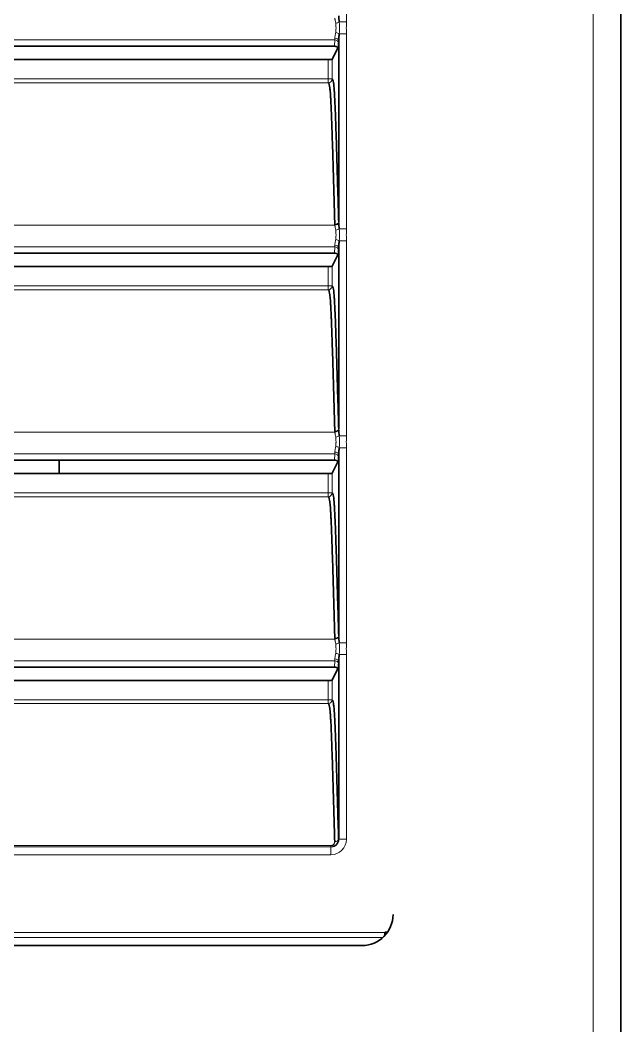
# Model space of a CAD drawing. Header units: inches. Extents: x -1096 to 3103, y -191 to 3207.
# Drawn here: x 717.2 to 756.1, y 1583.1 to 1648.2 of the extents above; entities that cross this region are included whole.
import ezdxf

# ---------------------------------------------------------------- set-up
doc = ezdxf.new("R2010")
doc.units = ezdxf.units.IN

msp = doc.modelspace()

# ---------------------------------------------------------------- linework, layer by layer
at = {"lineweight": 13}
for p, q in [((754.309, 1216.341), (754.309, 1879.841)), ((738.35, 1660.713), (738.35, 1648.079)), ((737.888, 1648.079), (738.35, 1648.079)), ((737.888, 1647.313), (738.35, 1647.313)), ((738.35, 1647.313), (738.35, 1634.679)), ((737.596, 1646.915), (680.14, 1646.915)), ((737.578, 1646.51), (737.596, 1646.915)), ((737.172, 1644.389), (737.172, 1645.641)), ((737.422, 1645.657), (737.422, 1644.389)), ((680.563, 1644.389), (737.172, 1644.389)), ((737.172, 1644.139), (680.563, 1644.139)), ((737.422, 1644.389), (737.172, 1644.389)), ((737.172, 1644.139), (737.172, 1644.389)), ((680.132, 1634.923), (737.604, 1634.923)), ((737.888, 1634.679), (738.35, 1634.679)), ((737.596, 1633.515), (680.14, 1633.515)), ((737.578, 1633.11), (737.596, 1633.515)), ((737.888, 1633.913), (738.35, 1633.913)), ((738.35, 1633.913), (738.35, 1621.279)), ((737.172, 1630.989), (737.172, 1632.241)), ((737.422, 1632.257), (737.422, 1630.989)), ((680.563, 1630.989), (737.172, 1630.989)), ((737.422, 1630.989), (737.172, 1630.989)), ((737.172, 1630.739), (737.172, 1630.989)), ((737.172, 1630.739), (680.563, 1630.739)), ((680.132, 1621.523), (737.604, 1621.523)), ((737.888, 1621.279), (738.35, 1621.279)), ((737.888, 1620.513), (738.35, 1620.513)), ((738.35, 1620.513), (738.35, 1607.879)), ((737.596, 1620.115), (680.14, 1620.115)), ((737.578, 1619.71), (737.596, 1620.115)), ((737.172, 1617.589), (737.172, 1618.841)), ((737.422, 1618.857), (737.422, 1617.589)), ((680.563, 1617.589), (737.172, 1617.589)), ((737.172, 1617.339), (680.563, 1617.339)), ((737.422, 1617.589), (737.172, 1617.589)), ((737.172, 1617.339), (737.172, 1617.589)), ((680.132, 1608.123), (737.604, 1608.123)), ((737.888, 1607.879), (738.35, 1607.879)), ((737.888, 1607.113), (738.35, 1607.113)), ((738.35, 1607.113), (738.35, 1595.157)), ((737.596, 1606.715), (680.14, 1606.715)), ((737.578, 1606.31), (737.596, 1606.715)), ((737.422, 1605.457), (737.422, 1604.189)), ((737.172, 1604.189), (737.172, 1605.441)), ((680.563, 1604.189), (737.172, 1604.189)), ((737.422, 1604.189), (737.172, 1604.189)), ((737.172, 1603.939), (737.172, 1604.189)), ((737.172, 1603.939), (680.563, 1603.939)), ((737.844, 1595.164), (737.851, 1595.157)), ((737.851, 1595.157), (738.35, 1595.157)), ((680.384, 1594.75), (737.351, 1594.75)), ((737.351, 1594.657), (680.384, 1594.657)), ((737.351, 1594.75), (737.351, 1594.657)), ((737.351, 1594.158), (737.351, 1594.657)), ((737.351, 1594.158), (680.384, 1594.158)), ((615.891, 1589.117), (740.844, 1589.117)), ((740.705, 1588.788), (616.03, 1588.788))]:
    msp.add_line(p, q, dxfattribs=at)
at = {"lineweight": 35}
for p, q in [((756.109, 1879.841), (756.109, 1218.345)), ((737.578, 1646.51), (680.157, 1646.51)), ((737.845, 1646.72), (737.828, 1646.319)), ((737.851, 1635.131), (737.851, 1646.864)), ((737.797, 1646.403), (737.422, 1645.657)), ((737.172, 1645.641), (680.563, 1645.641)), ((737.851, 1621.731), (737.851, 1633.464)), ((737.578, 1633.11), (680.157, 1633.11)), ((737.797, 1633.003), (737.422, 1632.257)), ((737.845, 1633.32), (737.828, 1632.919)), ((737.172, 1632.241), (680.563, 1632.241)), ((737.845, 1619.92), (737.828, 1619.519)), ((737.851, 1608.331), (737.851, 1620.064)), ((737.578, 1619.71), (680.157, 1619.71)), ((719.768, 1618.841), (719.768, 1619.71)), ((737.797, 1619.603), (737.422, 1618.857)), ((737.172, 1618.841), (680.563, 1618.841)), ((737.578, 1606.31), (680.157, 1606.31)), ((737.797, 1606.203), (737.422, 1605.457)), ((737.845, 1606.52), (737.828, 1606.119)), ((737.851, 1595.157), (737.851, 1606.664)), ((737.172, 1605.441), (680.563, 1605.441)), ((740.859, 1589.132), (740.844, 1589.117)), ((617.368, 1588.275), (739.368, 1588.275))]:
    msp.add_line(p, q, dxfattribs=at)
msp.add_arc((739.368, 1590.275), 2, 270, 0, dxfattribs=at)
at = {"lineweight": 13}
for centre, major_axis, ratio, start_param, end_param in [((737.656, 1648.079), (-0.248, -0.033), 0.303681, 1.530952, 2.733575), ((737.656, 1647.313), (-0.248, 0.033), 0.303681, 3.54961, 4.752233), ((737.568, 1647.696), (0, 1), 0.043651, 3.816333, 3.983817), ((737.596, 1646.72), (-0.25, 0.011), 0.780579, 3.197456, 4.746449), ((737.601, 1646.864), (-0.25, 0.008), 0.665625, 3.188374, 4.733128), ((737.818, 1647.696), (0, 1.25), 0.034921, 3.816333, 3.983817), ((737.172, 1644.389), (-0.066, -0.241), 0.999345, 0.269342, 1.839802), ((737.601, 1635.131), (-0.25, -0.007), 0.626591, 1.553199, 3.096797), ((737.604, 1635.079), (-0.249, -0.018), 0.625593, 1.525244, 3.025641), ((737.656, 1634.679), (-0.248, -0.033), 0.303681, 1.530952, 2.733575), ((737.568, 1634.296), (0, 1), 0.043651, 3.816333, 3.983817), ((737.596, 1633.32), (-0.25, 0.011), 0.780579, 3.197456, 4.746449), ((737.601, 1633.464), (-0.25, 0.008), 0.665625, 3.188374, 4.733128), ((737.656, 1633.913), (-0.248, 0.033), 0.303681, 3.54961, 4.752233), ((737.818, 1634.296), (0, 1.25), 0.034921, 3.816333, 3.983817), ((737.172, 1630.989), (-0.066, -0.241), 0.999345, 0.269342, 1.839802), ((737.601, 1621.731), (-0.25, -0.007), 0.626591, 1.553199, 3.096797), ((737.604, 1621.679), (-0.249, -0.018), 0.625593, 1.525244, 3.025641), ((737.656, 1621.279), (-0.248, -0.033), 0.303681, 1.530952, 2.733575), ((737.656, 1620.513), (-0.248, 0.033), 0.303681, 3.54961, 4.752233), ((737.568, 1620.896), (0, 1), 0.043651, 3.816333, 3.983817), ((737.596, 1619.92), (-0.25, 0.011), 0.780579, 3.197456, 4.746449), ((737.601, 1620.064), (-0.25, 0.008), 0.665625, 3.188374, 4.733128), ((737.818, 1620.896), (0, 1.25), 0.034921, 3.816333, 3.983817), ((737.172, 1617.589), (-0.066, -0.241), 0.999345, 0.269342, 1.839802), ((737.601, 1608.331), (-0.25, -0.007), 0.626591, 1.553199, 3.096797), ((737.604, 1608.279), (-0.249, -0.018), 0.625593, 1.525244, 3.025641), ((737.656, 1607.879), (-0.248, -0.033), 0.303681, 1.530952, 2.733575), ((737.568, 1607.496), (0, 1), 0.043651, 3.816333, 3.983817), ((737.601, 1606.664), (-0.25, 0.008), 0.665625, 3.188374, 4.733128), ((737.656, 1607.113), (-0.248, 0.033), 0.303681, 3.54961, 4.752233), ((737.596, 1606.52), (-0.25, 0.011), 0.780579, 3.197456, 4.746449), ((737.818, 1607.496), (0, 1.25), 0.034921, 3.816333, 3.983817), ((737.172, 1604.189), (-0.066, -0.241), 0.999345, 0.269342, 1.839802), ((737.35, 1595.158), (-0.708, 0.708), 0.998783, 2.356803, 3.926382), ((737.35, 1595.158), (-0.355, 0.355), 0.996359, 2.702369, 3.926382), ((737.594, 1595.164), (0.25, 0.007), 0.627253, 4.694742, 6.238359), ((737.436, 1594.922), (0.088, -0.234), 0.271456, 5.339631, 6.236783)]:
    msp.add_ellipse(centre, major_axis=major_axis, ratio=ratio, start_param=start_param, end_param=end_param, dxfattribs=at)
at = {"lineweight": 35}
for centre, major_axis, ratio, start_param, end_param in [((737.172, 1645.658), (0.25, 0), 0.06935, 4.712389, 6.248279), ((737.172, 1632.258), (0.25, 0), 0.06935, 4.712389, 6.248279), ((737.172, 1618.858), (0.25, 0), 0.06935, 4.712389, 6.248279), ((737.172, 1605.458), (0.25, 0), 0.06935, 4.712389, 6.248279), ((740.845, 1588.617), (0, 0.5), 0.034921, 0.034907, 0.942975), ((741.109, 1589.132), (0.25, 0), 0.034921, 1.958752, 3.106686)]:
    msp.add_ellipse(centre, major_axis=major_axis, ratio=ratio, start_param=start_param, end_param=end_param, dxfattribs=at)
for points, knots in [([(737.853, 1648.479), (737.854, 1648.448), (737.856, 1648.415), (737.862, 1648.35), (737.865, 1648.317), (737.874, 1648.217), (737.881, 1648.148), (737.888, 1648.079)], [0, 0, 0, 0, 0.25, 0.25, 0.5, 0.5, 1, 1, 1, 1]), ([(737.888, 1647.313), (737.884, 1647.274), (737.88, 1647.235), (737.873, 1647.157), (737.869, 1647.119), (737.862, 1647.044), (737.859, 1647.007), (737.853, 1646.934), (737.852, 1646.899), (737.851, 1646.864)], [0, 0, 0, 0, 0.25, 0.25, 0.5, 0.5, 0.75, 0.75, 1, 1, 1, 1]), ([(737.828, 1646.319), (737.828, 1646.332), (737.826, 1646.344), (737.821, 1646.362), (737.818, 1646.368), (737.813, 1646.381), (737.811, 1646.386), (737.801, 1646.404), (737.793, 1646.415), (737.775, 1646.436), (737.764, 1646.445), (737.741, 1646.463), (737.729, 1646.471), (737.709, 1646.481), (737.702, 1646.484), (737.687, 1646.49), (737.68, 1646.493), (737.658, 1646.5), (737.642, 1646.504), (737.61, 1646.509), (737.594, 1646.51), (737.578, 1646.51)], [0, 0, 0, 0, 0.125, 0.125, 0.1875, 0.1875, 0.25, 0.25, 0.375, 0.375, 0.5, 0.5, 0.625, 0.625, 0.6875, 0.6875, 0.75, 0.75, 0.875, 0.875, 1, 1, 1, 1]), ([(737.601, 1634.974), (737.586, 1635.489), (737.572, 1636.004), (737.543, 1637.028), (737.528, 1637.538), (737.506, 1638.299), (737.498, 1638.552), (737.483, 1639.055), (737.476, 1639.306), (737.461, 1639.804), (737.453, 1640.051), (737.437, 1640.541), (737.429, 1640.784), (737.417, 1641.142), (737.413, 1641.261), (737.405, 1641.496), (737.401, 1641.612), (737.392, 1641.841), (737.388, 1641.954), (737.379, 1642.175), (737.37, 1642.392), (737.361, 1642.597), (737.352, 1642.795), (737.347, 1642.891), (737.337, 1643.074), (737.332, 1643.161), (737.325, 1643.263), (737.324, 1643.283), (737.321, 1643.323), (737.317, 1643.381), (737.313, 1643.435), (737.305, 1643.539), (737.3, 1643.601), (737.288, 1643.713), (737.283, 1643.763), (737.266, 1643.894), (737.254, 1643.959), (737.24, 1644.018), (737.237, 1644.029), (737.231, 1644.049), (737.228, 1644.058), (737.219, 1644.083), (737.213, 1644.096), (737.201, 1644.116), (737.196, 1644.124), (737.184, 1644.135), (737.178, 1644.138), (737.172, 1644.139)], [0, 0, 0, 0, 0.125, 0.125, 0.25, 0.25, 0.3125, 0.3125, 0.375, 0.375, 0.4375, 0.4375, 0.5, 0.5, 0.53125, 0.53125, 0.5625, 0.5625, 0.59375, 0.59375, 0.625, 0.65625, 0.65625, 0.6875, 0.6875, 0.71875, 0.71875, 0.726563, 0.726563, 0.734375, 0.75, 0.75, 0.78125, 0.78125, 0.8125, 0.8125, 0.875, 0.875, 0.890625, 0.890625, 0.90625, 0.90625, 0.9375, 0.9375, 0.96875, 0.96875, 1, 1, 1, 1]), ([(737.422, 1644.389), (737.428, 1644.388), (737.434, 1644.384), (737.446, 1644.373), (737.451, 1644.366), (737.463, 1644.345), (737.469, 1644.332), (737.478, 1644.307), (737.481, 1644.298), (737.486, 1644.278), (737.489, 1644.267), (737.504, 1644.207), (737.515, 1644.142), (737.532, 1644.01), (737.537, 1643.96), (737.548, 1643.849), (737.553, 1643.786), (737.561, 1643.683), (737.564, 1643.647), (737.569, 1643.572), (737.572, 1643.533), (737.58, 1643.41), (737.585, 1643.323), (737.599, 1643.05), (737.609, 1642.849), (737.622, 1642.531), (737.631, 1642.314), (737.64, 1642.087), (737.646, 1641.913), (737.648, 1641.855), (737.653, 1641.738), (737.655, 1641.679), (737.661, 1641.501), (737.665, 1641.381), (737.677, 1641.018), (737.685, 1640.773), (737.701, 1640.277), (737.709, 1640.026), (737.724, 1639.522), (737.732, 1639.268), (737.747, 1638.758), (737.754, 1638.502), (737.769, 1637.988), (737.777, 1637.73), (737.792, 1637.213), (737.799, 1636.954), (737.821, 1636.175), (737.836, 1635.653), (737.851, 1635.131)], [0, 0, 0, 0, 0.03125, 0.03125, 0.0625, 0.0625, 0.09375, 0.09375, 0.109375, 0.109375, 0.125, 0.125, 0.1875, 0.1875, 0.21875, 0.21875, 0.25, 0.25, 0.265625, 0.265625, 0.28125, 0.28125, 0.3125, 0.3125, 0.375, 0.375, 0.40625, 0.4375, 0.4375, 0.453125, 0.453125, 0.46875, 0.46875, 0.5, 0.5, 0.5625, 0.5625, 0.625, 0.625, 0.6875, 0.6875, 0.75, 0.75, 0.8125, 0.8125, 0.875, 0.875, 1, 1, 1, 1]), ([(737.853, 1635.079), (737.854, 1635.048), (737.856, 1635.015), (737.862, 1634.95), (737.865, 1634.917), (737.874, 1634.817), (737.881, 1634.748), (737.888, 1634.679)], [0, 0, 0, 0, 0.25, 0.25, 0.5, 0.5, 1, 1, 1, 1]), ([(737.888, 1633.913), (737.884, 1633.874), (737.88, 1633.835), (737.873, 1633.757), (737.869, 1633.719), (737.862, 1633.644), (737.859, 1633.607), (737.853, 1633.534), (737.852, 1633.499), (737.851, 1633.464)], [0, 0, 0, 0, 0.25, 0.25, 0.5, 0.5, 0.75, 0.75, 1, 1, 1, 1]), ([(737.828, 1632.919), (737.828, 1632.932), (737.826, 1632.944), (737.821, 1632.962), (737.818, 1632.968), (737.813, 1632.981), (737.811, 1632.986), (737.801, 1633.004), (737.793, 1633.015), (737.775, 1633.036), (737.764, 1633.045), (737.741, 1633.063), (737.729, 1633.071), (737.709, 1633.081), (737.702, 1633.084), (737.687, 1633.09), (737.68, 1633.093), (737.658, 1633.1), (737.642, 1633.104), (737.61, 1633.109), (737.594, 1633.11), (737.578, 1633.11)], [0, 0, 0, 0, 0.125, 0.125, 0.1875, 0.1875, 0.25, 0.25, 0.375, 0.375, 0.5, 0.5, 0.625, 0.625, 0.6875, 0.6875, 0.75, 0.75, 0.875, 0.875, 1, 1, 1, 1]), ([(737.422, 1630.989), (737.428, 1630.988), (737.434, 1630.984), (737.446, 1630.973), (737.451, 1630.966), (737.463, 1630.945), (737.469, 1630.932), (737.478, 1630.907), (737.481, 1630.898), (737.486, 1630.878), (737.489, 1630.867), (737.504, 1630.807), (737.515, 1630.742), (737.532, 1630.61), (737.537, 1630.56), (737.548, 1630.449), (737.553, 1630.386), (737.561, 1630.283), (737.564, 1630.247), (737.569, 1630.172), (737.572, 1630.133), (737.58, 1630.01), (737.585, 1629.923), (737.599, 1629.65), (737.609, 1629.449), (737.622, 1629.131), (737.631, 1628.914), (737.64, 1628.687), (737.646, 1628.513), (737.648, 1628.455), (737.653, 1628.338), (737.655, 1628.279), (737.661, 1628.101), (737.665, 1627.981), (737.677, 1627.618), (737.685, 1627.373), (737.701, 1626.877), (737.709, 1626.626), (737.724, 1626.122), (737.732, 1625.868), (737.747, 1625.358), (737.754, 1625.102), (737.769, 1624.588), (737.777, 1624.33), (737.792, 1623.813), (737.799, 1623.554), (737.821, 1622.775), (737.836, 1622.253), (737.851, 1621.731)], [0, 0, 0, 0, 0.03125, 0.03125, 0.0625, 0.0625, 0.09375, 0.09375, 0.109375, 0.109375, 0.125, 0.125, 0.1875, 0.1875, 0.21875, 0.21875, 0.25, 0.25, 0.265625, 0.265625, 0.28125, 0.28125, 0.3125, 0.3125, 0.375, 0.375, 0.40625, 0.4375, 0.4375, 0.453125, 0.453125, 0.46875, 0.46875, 0.5, 0.5, 0.5625, 0.5625, 0.625, 0.625, 0.6875, 0.6875, 0.75, 0.75, 0.8125, 0.8125, 0.875, 0.875, 1, 1, 1, 1]), ([(737.601, 1621.574), (737.586, 1622.089), (737.572, 1622.604), (737.543, 1623.628), (737.528, 1624.138), (737.506, 1624.899), (737.498, 1625.152), (737.483, 1625.655), (737.476, 1625.906), (737.461, 1626.404), (737.453, 1626.651), (737.437, 1627.141), (737.429, 1627.384), (737.417, 1627.742), (737.413, 1627.861), (737.405, 1628.096), (737.401, 1628.212), (737.392, 1628.441), (737.388, 1628.554), (737.379, 1628.775), (737.37, 1628.992), (737.361, 1629.197), (737.352, 1629.395), (737.347, 1629.491), (737.337, 1629.674), (737.332, 1629.761), (737.325, 1629.863), (737.324, 1629.883), (737.321, 1629.923), (737.317, 1629.981), (737.313, 1630.035), (737.305, 1630.139), (737.3, 1630.201), (737.288, 1630.313), (737.283, 1630.363), (737.266, 1630.494), (737.254, 1630.559), (737.24, 1630.618), (737.237, 1630.629), (737.231, 1630.649), (737.228, 1630.658), (737.219, 1630.683), (737.213, 1630.696), (737.201, 1630.716), (737.196, 1630.724), (737.184, 1630.735), (737.178, 1630.738), (737.172, 1630.739)], [0, 0, 0, 0, 0.125, 0.125, 0.25, 0.25, 0.3125, 0.3125, 0.375, 0.375, 0.4375, 0.4375, 0.5, 0.5, 0.53125, 0.53125, 0.5625, 0.5625, 0.59375, 0.59375, 0.625, 0.65625, 0.65625, 0.6875, 0.6875, 0.71875, 0.71875, 0.726563, 0.726563, 0.734375, 0.75, 0.75, 0.78125, 0.78125, 0.8125, 0.8125, 0.875, 0.875, 0.890625, 0.890625, 0.90625, 0.90625, 0.9375, 0.9375, 0.96875, 0.96875, 1, 1, 1, 1]), ([(737.853, 1621.679), (737.854, 1621.648), (737.856, 1621.615), (737.862, 1621.55), (737.865, 1621.517), (737.874, 1621.417), (737.881, 1621.348), (737.888, 1621.279)], [0, 0, 0, 0, 0.25, 0.25, 0.5, 0.5, 1, 1, 1, 1]), ([(737.888, 1620.513), (737.884, 1620.474), (737.88, 1620.435), (737.873, 1620.357), (737.869, 1620.319), (737.862, 1620.244), (737.859, 1620.207), (737.853, 1620.134), (737.852, 1620.099), (737.851, 1620.064)], [0, 0, 0, 0, 0.25, 0.25, 0.5, 0.5, 0.75, 0.75, 1, 1, 1, 1]), ([(737.828, 1619.519), (737.828, 1619.532), (737.826, 1619.544), (737.821, 1619.562), (737.818, 1619.568), (737.813, 1619.581), (737.811, 1619.586), (737.801, 1619.604), (737.793, 1619.615), (737.775, 1619.636), (737.764, 1619.645), (737.741, 1619.663), (737.729, 1619.671), (737.709, 1619.681), (737.702, 1619.684), (737.687, 1619.69), (737.68, 1619.693), (737.658, 1619.7), (737.642, 1619.704), (737.61, 1619.709), (737.594, 1619.71), (737.578, 1619.71)], [0, 0, 0, 0, 0.125, 0.125, 0.1875, 0.1875, 0.25, 0.25, 0.375, 0.375, 0.5, 0.5, 0.625, 0.625, 0.6875, 0.6875, 0.75, 0.75, 0.875, 0.875, 1, 1, 1, 1]), ([(737.601, 1608.174), (737.586, 1608.689), (737.572, 1609.204), (737.543, 1610.228), (737.528, 1610.738), (737.506, 1611.499), (737.498, 1611.752), (737.483, 1612.255), (737.476, 1612.506), (737.461, 1613.004), (737.453, 1613.251), (737.437, 1613.741), (737.429, 1613.984), (737.417, 1614.342), (737.413, 1614.461), (737.405, 1614.696), (737.401, 1614.812), (737.392, 1615.041), (737.388, 1615.154), (737.379, 1615.375), (737.37, 1615.592), (737.361, 1615.797), (737.352, 1615.995), (737.347, 1616.091), (737.337, 1616.274), (737.332, 1616.361), (737.325, 1616.463), (737.324, 1616.483), (737.321, 1616.523), (737.317, 1616.581), (737.313, 1616.635), (737.305, 1616.739), (737.3, 1616.801), (737.288, 1616.913), (737.283, 1616.963), (737.266, 1617.094), (737.254, 1617.159), (737.24, 1617.218), (737.237, 1617.229), (737.231, 1617.249), (737.228, 1617.258), (737.219, 1617.283), (737.213, 1617.296), (737.201, 1617.316), (737.196, 1617.324), (737.184, 1617.335), (737.178, 1617.338), (737.172, 1617.339)], [0, 0, 0, 0, 0.125, 0.125, 0.25, 0.25, 0.3125, 0.3125, 0.375, 0.375, 0.4375, 0.4375, 0.5, 0.5, 0.53125, 0.53125, 0.5625, 0.5625, 0.59375, 0.59375, 0.625, 0.65625, 0.65625, 0.6875, 0.6875, 0.71875, 0.71875, 0.726563, 0.726563, 0.734375, 0.75, 0.75, 0.78125, 0.78125, 0.8125, 0.8125, 0.875, 0.875, 0.890625, 0.890625, 0.90625, 0.90625, 0.9375, 0.9375, 0.96875, 0.96875, 1, 1, 1, 1]), ([(737.422, 1617.589), (737.428, 1617.588), (737.434, 1617.584), (737.446, 1617.573), (737.451, 1617.566), (737.463, 1617.545), (737.469, 1617.532), (737.478, 1617.507), (737.481, 1617.498), (737.486, 1617.478), (737.489, 1617.467), (737.504, 1617.407), (737.515, 1617.342), (737.532, 1617.21), (737.537, 1617.16), (737.548, 1617.049), (737.553, 1616.986), (737.561, 1616.883), (737.564, 1616.847), (737.569, 1616.772), (737.572, 1616.733), (737.58, 1616.61), (737.585, 1616.523), (737.599, 1616.25), (737.609, 1616.049), (737.622, 1615.731), (737.631, 1615.514), (737.64, 1615.287), (737.646, 1615.113), (737.648, 1615.055), (737.653, 1614.938), (737.655, 1614.879), (737.661, 1614.701), (737.665, 1614.581), (737.677, 1614.218), (737.685, 1613.973), (737.701, 1613.477), (737.709, 1613.226), (737.724, 1612.722), (737.732, 1612.468), (737.747, 1611.958), (737.754, 1611.702), (737.769, 1611.188), (737.777, 1610.93), (737.792, 1610.413), (737.799, 1610.154), (737.821, 1609.375), (737.836, 1608.853), (737.851, 1608.331)], [0, 0, 0, 0, 0.03125, 0.03125, 0.0625, 0.0625, 0.09375, 0.09375, 0.109375, 0.109375, 0.125, 0.125, 0.1875, 0.1875, 0.21875, 0.21875, 0.25, 0.25, 0.265625, 0.265625, 0.28125, 0.28125, 0.3125, 0.3125, 0.375, 0.375, 0.40625, 0.4375, 0.4375, 0.453125, 0.453125, 0.46875, 0.46875, 0.5, 0.5, 0.5625, 0.5625, 0.625, 0.625, 0.6875, 0.6875, 0.75, 0.75, 0.8125, 0.8125, 0.875, 0.875, 1, 1, 1, 1]), ([(737.853, 1608.279), (737.854, 1608.248), (737.856, 1608.215), (737.862, 1608.15), (737.865, 1608.117), (737.874, 1608.017), (737.881, 1607.948), (737.888, 1607.879)], [0, 0, 0, 0, 0.25, 0.25, 0.5, 0.5, 1, 1, 1, 1]), ([(737.888, 1607.113), (737.884, 1607.074), (737.88, 1607.035), (737.873, 1606.957), (737.869, 1606.919), (737.862, 1606.844), (737.859, 1606.807), (737.853, 1606.734), (737.852, 1606.699), (737.851, 1606.664)], [0, 0, 0, 0, 0.25, 0.25, 0.5, 0.5, 0.75, 0.75, 1, 1, 1, 1]), ([(737.828, 1606.119), (737.828, 1606.132), (737.826, 1606.144), (737.821, 1606.162), (737.818, 1606.168), (737.813, 1606.181), (737.811, 1606.186), (737.801, 1606.204), (737.793, 1606.215), (737.775, 1606.236), (737.764, 1606.245), (737.741, 1606.263), (737.729, 1606.271), (737.709, 1606.281), (737.702, 1606.284), (737.687, 1606.29), (737.68, 1606.293), (737.658, 1606.3), (737.642, 1606.304), (737.61, 1606.309), (737.594, 1606.31), (737.578, 1606.31)], [0, 0, 0, 0, 0.125, 0.125, 0.1875, 0.1875, 0.25, 0.25, 0.375, 0.375, 0.5, 0.5, 0.625, 0.625, 0.6875, 0.6875, 0.75, 0.75, 0.875, 0.875, 1, 1, 1, 1]), ([(737.422, 1604.189), (737.428, 1604.188), (737.434, 1604.185), (737.445, 1604.174), (737.451, 1604.167), (737.462, 1604.147), (737.468, 1604.134), (737.477, 1604.11), (737.479, 1604.101), (737.485, 1604.082), (737.488, 1604.072), (737.502, 1604.014), (737.513, 1603.952), (737.53, 1603.826), (737.535, 1603.779), (737.546, 1603.672), (737.551, 1603.612), (737.559, 1603.513), (737.562, 1603.479), (737.566, 1603.425), (737.567, 1603.406), (737.57, 1603.369), (737.571, 1603.349), (737.577, 1603.252), (737.582, 1603.168), (737.597, 1602.904), (737.606, 1602.711), (737.619, 1602.403), (737.628, 1602.192), (737.637, 1601.971), (737.645, 1601.746), (737.649, 1601.631), (737.657, 1601.4), (737.661, 1601.283), (737.673, 1600.929), (737.681, 1600.689), (737.697, 1600.204), (737.705, 1599.959), (737.72, 1599.466), (737.727, 1599.217), (737.742, 1598.718), (737.75, 1598.467), (737.764, 1597.964), (737.772, 1597.711), (737.786, 1597.204), (737.794, 1596.95), (737.815, 1596.187), (737.83, 1595.676), (737.844, 1595.164)], [0, 0, 0, 0, 0.03125, 0.03125, 0.0625, 0.0625, 0.09375, 0.09375, 0.109375, 0.109375, 0.125, 0.125, 0.1875, 0.1875, 0.21875, 0.21875, 0.25, 0.25, 0.265625, 0.265625, 0.273437, 0.273437, 0.28125, 0.28125, 0.3125, 0.3125, 0.375, 0.375, 0.40625, 0.4375, 0.4375, 0.46875, 0.46875, 0.5, 0.5, 0.5625, 0.5625, 0.625, 0.625, 0.6875, 0.6875, 0.75, 0.75, 0.8125, 0.8125, 0.875, 0.875, 1, 1, 1, 1]), ([(737.594, 1595.007), (737.58, 1595.512), (737.566, 1596.016), (737.537, 1597.019), (737.523, 1597.519), (737.501, 1598.264), (737.494, 1598.512), (737.479, 1599.004), (737.471, 1599.25), (737.456, 1599.737), (737.449, 1599.978), (737.434, 1600.457), (737.426, 1600.694), (737.414, 1601.044), (737.41, 1601.16), (737.404, 1601.332), (737.402, 1601.389), (737.397, 1601.502), (737.395, 1601.558), (737.389, 1601.726), (737.381, 1601.945), (737.372, 1602.155), (737.358, 1602.462), (737.349, 1602.655), (737.334, 1602.919), (737.329, 1603.003), (737.323, 1603.101), (737.322, 1603.12), (737.319, 1603.158), (737.315, 1603.214), (737.311, 1603.266), (737.303, 1603.365), (737.297, 1603.424), (737.286, 1603.531), (737.281, 1603.579), (737.264, 1603.704), (737.253, 1603.766), (737.238, 1603.823), (737.235, 1603.834), (737.23, 1603.853), (737.227, 1603.861), (737.218, 1603.885), (737.212, 1603.897), (737.201, 1603.917), (737.195, 1603.924), (737.184, 1603.935), (737.178, 1603.938), (737.172, 1603.939)], [0, 0, 0, 0, 0.125, 0.125, 0.25, 0.25, 0.3125, 0.3125, 0.375, 0.375, 0.4375, 0.4375, 0.5, 0.5, 0.53125, 0.53125, 0.546875, 0.546875, 0.5625, 0.5625, 0.59375, 0.625, 0.625, 0.6875, 0.6875, 0.71875, 0.71875, 0.726562, 0.726562, 0.734375, 0.75, 0.75, 0.78125, 0.78125, 0.8125, 0.8125, 0.875, 0.875, 0.890625, 0.890625, 0.90625, 0.90625, 0.9375, 0.9375, 0.96875, 0.96875, 1, 1, 1, 1]), ([(737.844, 1595.164), (737.845, 1595.138), (737.842, 1595.089), (737.831, 1595.04), (737.821, 1595.004), (737.817, 1594.992), (737.808, 1594.968), (737.804, 1594.956), (737.788, 1594.922), (737.776, 1594.9), (737.748, 1594.857), (737.732, 1594.837), (737.697, 1594.799), (737.678, 1594.781), (737.638, 1594.748), (737.616, 1594.734), (737.57, 1594.707), (737.546, 1594.696), (737.521, 1594.687)], [0, 0, 0, 0, 0.125, 0.25, 0.25, 0.3125, 0.3125, 0.375, 0.375, 0.5, 0.5, 0.625, 0.625, 0.75, 0.75, 0.875, 0.875, 1, 1, 1, 1])]:
    msp.add_open_spline(points, degree=3, knots=knots, dxfattribs=at)
at = {"lineweight": 13}
for points, knots in [([(737.656, 1648.002), (737.647, 1648.06), (737.636, 1648.116), (737.621, 1648.196), (737.617, 1648.222), (737.611, 1648.261), (737.609, 1648.273), (737.606, 1648.298), (737.605, 1648.311), (737.604, 1648.323)], [0, 0, 0, 0, 0.5, 0.5, 0.75, 0.75, 0.875, 0.875, 1, 1, 1, 1]), ([(737.656, 1647.39), (737.66, 1647.415), (737.663, 1647.44), (737.669, 1647.49), (737.671, 1647.515), (737.675, 1647.566), (737.676, 1647.592), (737.677, 1647.644), (737.678, 1647.67), (737.678, 1647.749), (737.676, 1647.8), (737.671, 1647.877), (737.669, 1647.902), (737.663, 1647.952), (737.66, 1647.977), (737.656, 1648.002)], [0, 0, 0, 0, 0.125, 0.125, 0.25, 0.25, 0.375, 0.375, 0.5, 0.5, 0.75, 0.75, 0.875, 0.875, 1, 1, 1, 1]), ([(737.888, 1648.079), (737.89, 1648.047), (737.892, 1648.015), (737.895, 1647.952), (737.897, 1647.92), (737.899, 1647.825), (737.9, 1647.761), (737.9, 1647.665), (737.9, 1647.633), (737.899, 1647.569), (737.898, 1647.536), (737.897, 1647.472), (737.895, 1647.44), (737.892, 1647.377), (737.89, 1647.345), (737.888, 1647.313)], [0, 0, 0, 0, 0.125, 0.125, 0.25, 0.25, 0.5, 0.5, 0.625, 0.625, 0.75, 0.75, 0.875, 0.875, 1, 1, 1, 1]), ([(738.35, 1648.079), (738.35, 1648.015), (738.349, 1647.951), (738.346, 1647.824), (738.345, 1647.76), (738.345, 1647.632), (738.346, 1647.568), (738.349, 1647.441), (738.35, 1647.377), (738.35, 1647.313)], [0, 0, 0, 0, 0.25, 0.25, 0.5, 0.5, 0.75, 0.75, 1, 1, 1, 1]), ([(737.601, 1647.03), (737.602, 1647.057), (737.605, 1647.084), (737.612, 1647.14), (737.617, 1647.169), (737.627, 1647.23), (737.633, 1647.26), (737.645, 1647.324), (737.651, 1647.357), (737.656, 1647.39)], [0, 0, 0, 0, 0.25, 0.25, 0.5, 0.5, 0.75, 0.75, 1, 1, 1, 1]), ([(737.656, 1634.602), (737.647, 1634.66), (737.636, 1634.716), (737.621, 1634.796), (737.617, 1634.822), (737.611, 1634.861), (737.609, 1634.873), (737.606, 1634.898), (737.605, 1634.911), (737.604, 1634.923)], [0, 0, 0, 0, 0.5, 0.5, 0.75, 0.75, 0.875, 0.875, 1, 1, 1, 1]), ([(737.656, 1633.99), (737.66, 1634.015), (737.663, 1634.04), (737.669, 1634.09), (737.671, 1634.115), (737.675, 1634.166), (737.676, 1634.192), (737.677, 1634.244), (737.678, 1634.27), (737.678, 1634.349), (737.676, 1634.4), (737.671, 1634.477), (737.669, 1634.502), (737.663, 1634.552), (737.66, 1634.577), (737.656, 1634.602)], [0, 0, 0, 0, 0.125, 0.125, 0.25, 0.25, 0.375, 0.375, 0.5, 0.5, 0.75, 0.75, 0.875, 0.875, 1, 1, 1, 1]), ([(737.888, 1634.679), (737.89, 1634.647), (737.892, 1634.615), (737.895, 1634.552), (737.897, 1634.52), (737.899, 1634.425), (737.9, 1634.361), (737.9, 1634.265), (737.9, 1634.233), (737.899, 1634.169), (737.898, 1634.136), (737.897, 1634.072), (737.895, 1634.04), (737.892, 1633.977), (737.89, 1633.945), (737.888, 1633.913)], [0, 0, 0, 0, 0.125, 0.125, 0.25, 0.25, 0.5, 0.5, 0.625, 0.625, 0.75, 0.75, 0.875, 0.875, 1, 1, 1, 1]), ([(738.35, 1634.679), (738.35, 1634.615), (738.349, 1634.551), (738.346, 1634.424), (738.345, 1634.36), (738.345, 1634.232), (738.346, 1634.168), (738.349, 1634.041), (738.35, 1633.977), (738.35, 1633.913)], [0, 0, 0, 0, 0.25, 0.25, 0.5, 0.5, 0.75, 0.75, 1, 1, 1, 1]), ([(737.601, 1633.63), (737.602, 1633.657), (737.605, 1633.684), (737.612, 1633.74), (737.617, 1633.769), (737.627, 1633.83), (737.633, 1633.86), (737.645, 1633.924), (737.651, 1633.957), (737.656, 1633.99)], [0, 0, 0, 0, 0.25, 0.25, 0.5, 0.5, 0.75, 0.75, 1, 1, 1, 1]), ([(737.656, 1621.202), (737.647, 1621.26), (737.636, 1621.316), (737.621, 1621.396), (737.617, 1621.422), (737.611, 1621.461), (737.609, 1621.473), (737.606, 1621.498), (737.605, 1621.511), (737.604, 1621.523)], [0, 0, 0, 0, 0.5, 0.5, 0.75, 0.75, 0.875, 0.875, 1, 1, 1, 1]), ([(737.656, 1620.59), (737.66, 1620.615), (737.663, 1620.64), (737.669, 1620.69), (737.671, 1620.715), (737.675, 1620.766), (737.676, 1620.792), (737.677, 1620.844), (737.678, 1620.87), (737.678, 1620.949), (737.676, 1621), (737.671, 1621.077), (737.669, 1621.102), (737.663, 1621.152), (737.66, 1621.177), (737.656, 1621.202)], [0, 0, 0, 0, 0.125, 0.125, 0.25, 0.25, 0.375, 0.375, 0.5, 0.5, 0.75, 0.75, 0.875, 0.875, 1, 1, 1, 1]), ([(737.888, 1621.279), (737.89, 1621.247), (737.892, 1621.215), (737.895, 1621.152), (737.897, 1621.12), (737.899, 1621.025), (737.9, 1620.961), (737.9, 1620.865), (737.9, 1620.833), (737.899, 1620.769), (737.898, 1620.736), (737.897, 1620.672), (737.895, 1620.64), (737.892, 1620.577), (737.89, 1620.545), (737.888, 1620.513)], [0, 0, 0, 0, 0.125, 0.125, 0.25, 0.25, 0.5, 0.5, 0.625, 0.625, 0.75, 0.75, 0.875, 0.875, 1, 1, 1, 1]), ([(738.35, 1621.279), (738.35, 1621.215), (738.349, 1621.151), (738.346, 1621.024), (738.345, 1620.96), (738.345, 1620.832), (738.346, 1620.768), (738.349, 1620.641), (738.35, 1620.577), (738.35, 1620.513)], [0, 0, 0, 0, 0.25, 0.25, 0.5, 0.5, 0.75, 0.75, 1, 1, 1, 1]), ([(737.601, 1620.23), (737.602, 1620.257), (737.605, 1620.284), (737.612, 1620.34), (737.617, 1620.369), (737.627, 1620.43), (737.633, 1620.46), (737.645, 1620.524), (737.651, 1620.557), (737.656, 1620.59)], [0, 0, 0, 0, 0.25, 0.25, 0.5, 0.5, 0.75, 0.75, 1, 1, 1, 1]), ([(737.656, 1607.802), (737.647, 1607.86), (737.636, 1607.916), (737.621, 1607.996), (737.617, 1608.022), (737.611, 1608.061), (737.609, 1608.073), (737.606, 1608.098), (737.605, 1608.111), (737.604, 1608.123)], [0, 0, 0, 0, 0.5, 0.5, 0.75, 0.75, 0.875, 0.875, 1, 1, 1, 1]), ([(737.656, 1607.19), (737.66, 1607.215), (737.663, 1607.24), (737.669, 1607.29), (737.671, 1607.315), (737.675, 1607.366), (737.676, 1607.392), (737.677, 1607.444), (737.678, 1607.47), (737.678, 1607.549), (737.676, 1607.6), (737.671, 1607.677), (737.669, 1607.702), (737.663, 1607.752), (737.66, 1607.777), (737.656, 1607.802)], [0, 0, 0, 0, 0.125, 0.125, 0.25, 0.25, 0.375, 0.375, 0.5, 0.5, 0.75, 0.75, 0.875, 0.875, 1, 1, 1, 1]), ([(737.888, 1607.879), (737.89, 1607.847), (737.892, 1607.815), (737.895, 1607.752), (737.897, 1607.72), (737.899, 1607.625), (737.9, 1607.561), (737.9, 1607.465), (737.9, 1607.433), (737.899, 1607.369), (737.898, 1607.336), (737.897, 1607.272), (737.895, 1607.24), (737.892, 1607.177), (737.89, 1607.145), (737.888, 1607.113)], [0, 0, 0, 0, 0.125, 0.125, 0.25, 0.25, 0.5, 0.5, 0.625, 0.625, 0.75, 0.75, 0.875, 0.875, 1, 1, 1, 1]), ([(738.35, 1607.879), (738.35, 1607.815), (738.349, 1607.751), (738.346, 1607.624), (738.345, 1607.56), (738.345, 1607.432), (738.346, 1607.368), (738.349, 1607.241), (738.35, 1607.177), (738.35, 1607.113)], [0, 0, 0, 0, 0.25, 0.25, 0.5, 0.5, 0.75, 0.75, 1, 1, 1, 1]), ([(737.601, 1606.83), (737.602, 1606.857), (737.605, 1606.884), (737.612, 1606.94), (737.617, 1606.969), (737.627, 1607.03), (737.633, 1607.06), (737.645, 1607.124), (737.651, 1607.157), (737.656, 1607.19)], [0, 0, 0, 0, 0.25, 0.25, 0.5, 0.5, 0.75, 0.75, 1, 1, 1, 1]), ([(737.351, 1594.75), (737.366, 1594.75), (737.38, 1594.751), (737.409, 1594.756), (737.423, 1594.76), (737.436, 1594.765)], [0, 0, 0, 0, 0.5, 0.5, 1, 1, 1, 1]), ([(737.521, 1594.687), (737.494, 1594.677), (737.465, 1594.669), (737.409, 1594.659), (737.38, 1594.657), (737.351, 1594.657)], [0, 0, 0, 0, 0.5, 0.5, 1, 1, 1, 1]), ([(737.436, 1594.765), (737.45, 1594.77), (737.463, 1594.777), (737.488, 1594.791), (737.499, 1594.8), (737.514, 1594.813), (737.519, 1594.817), (737.528, 1594.827), (737.533, 1594.832), (737.545, 1594.847), (737.552, 1594.857), (737.565, 1594.879), (737.571, 1594.89), (737.578, 1594.907), (737.58, 1594.913), (737.584, 1594.924), (737.585, 1594.93), (737.593, 1594.959), (737.595, 1594.983), (737.594, 1595.007)], [0, 0, 0, 0, 0.125, 0.125, 0.25, 0.25, 0.3125, 0.3125, 0.375, 0.375, 0.5, 0.5, 0.625, 0.625, 0.6875, 0.6875, 0.75, 0.75, 1, 1, 1, 1])]:
    msp.add_open_spline(points, degree=3, knots=knots, dxfattribs=at)
for points in [[(737.604, 1634.923), (737.602, 1634.94), (737.601, 1634.957), (737.601, 1634.974)], [(737.851, 1635.131), (737.851, 1635.114), (737.852, 1635.096), (737.853, 1635.079)], [(737.604, 1621.523), (737.602, 1621.54), (737.601, 1621.557), (737.601, 1621.574)], [(737.851, 1621.731), (737.851, 1621.714), (737.852, 1621.696), (737.853, 1621.679)], [(737.604, 1608.123), (737.602, 1608.14), (737.601, 1608.157), (737.601, 1608.174)], [(737.851, 1608.331), (737.851, 1608.314), (737.852, 1608.296), (737.853, 1608.279)]]:
    msp.add_open_spline(points, degree=3, dxfattribs=at)

doc.saveas('drawing.dxf')
